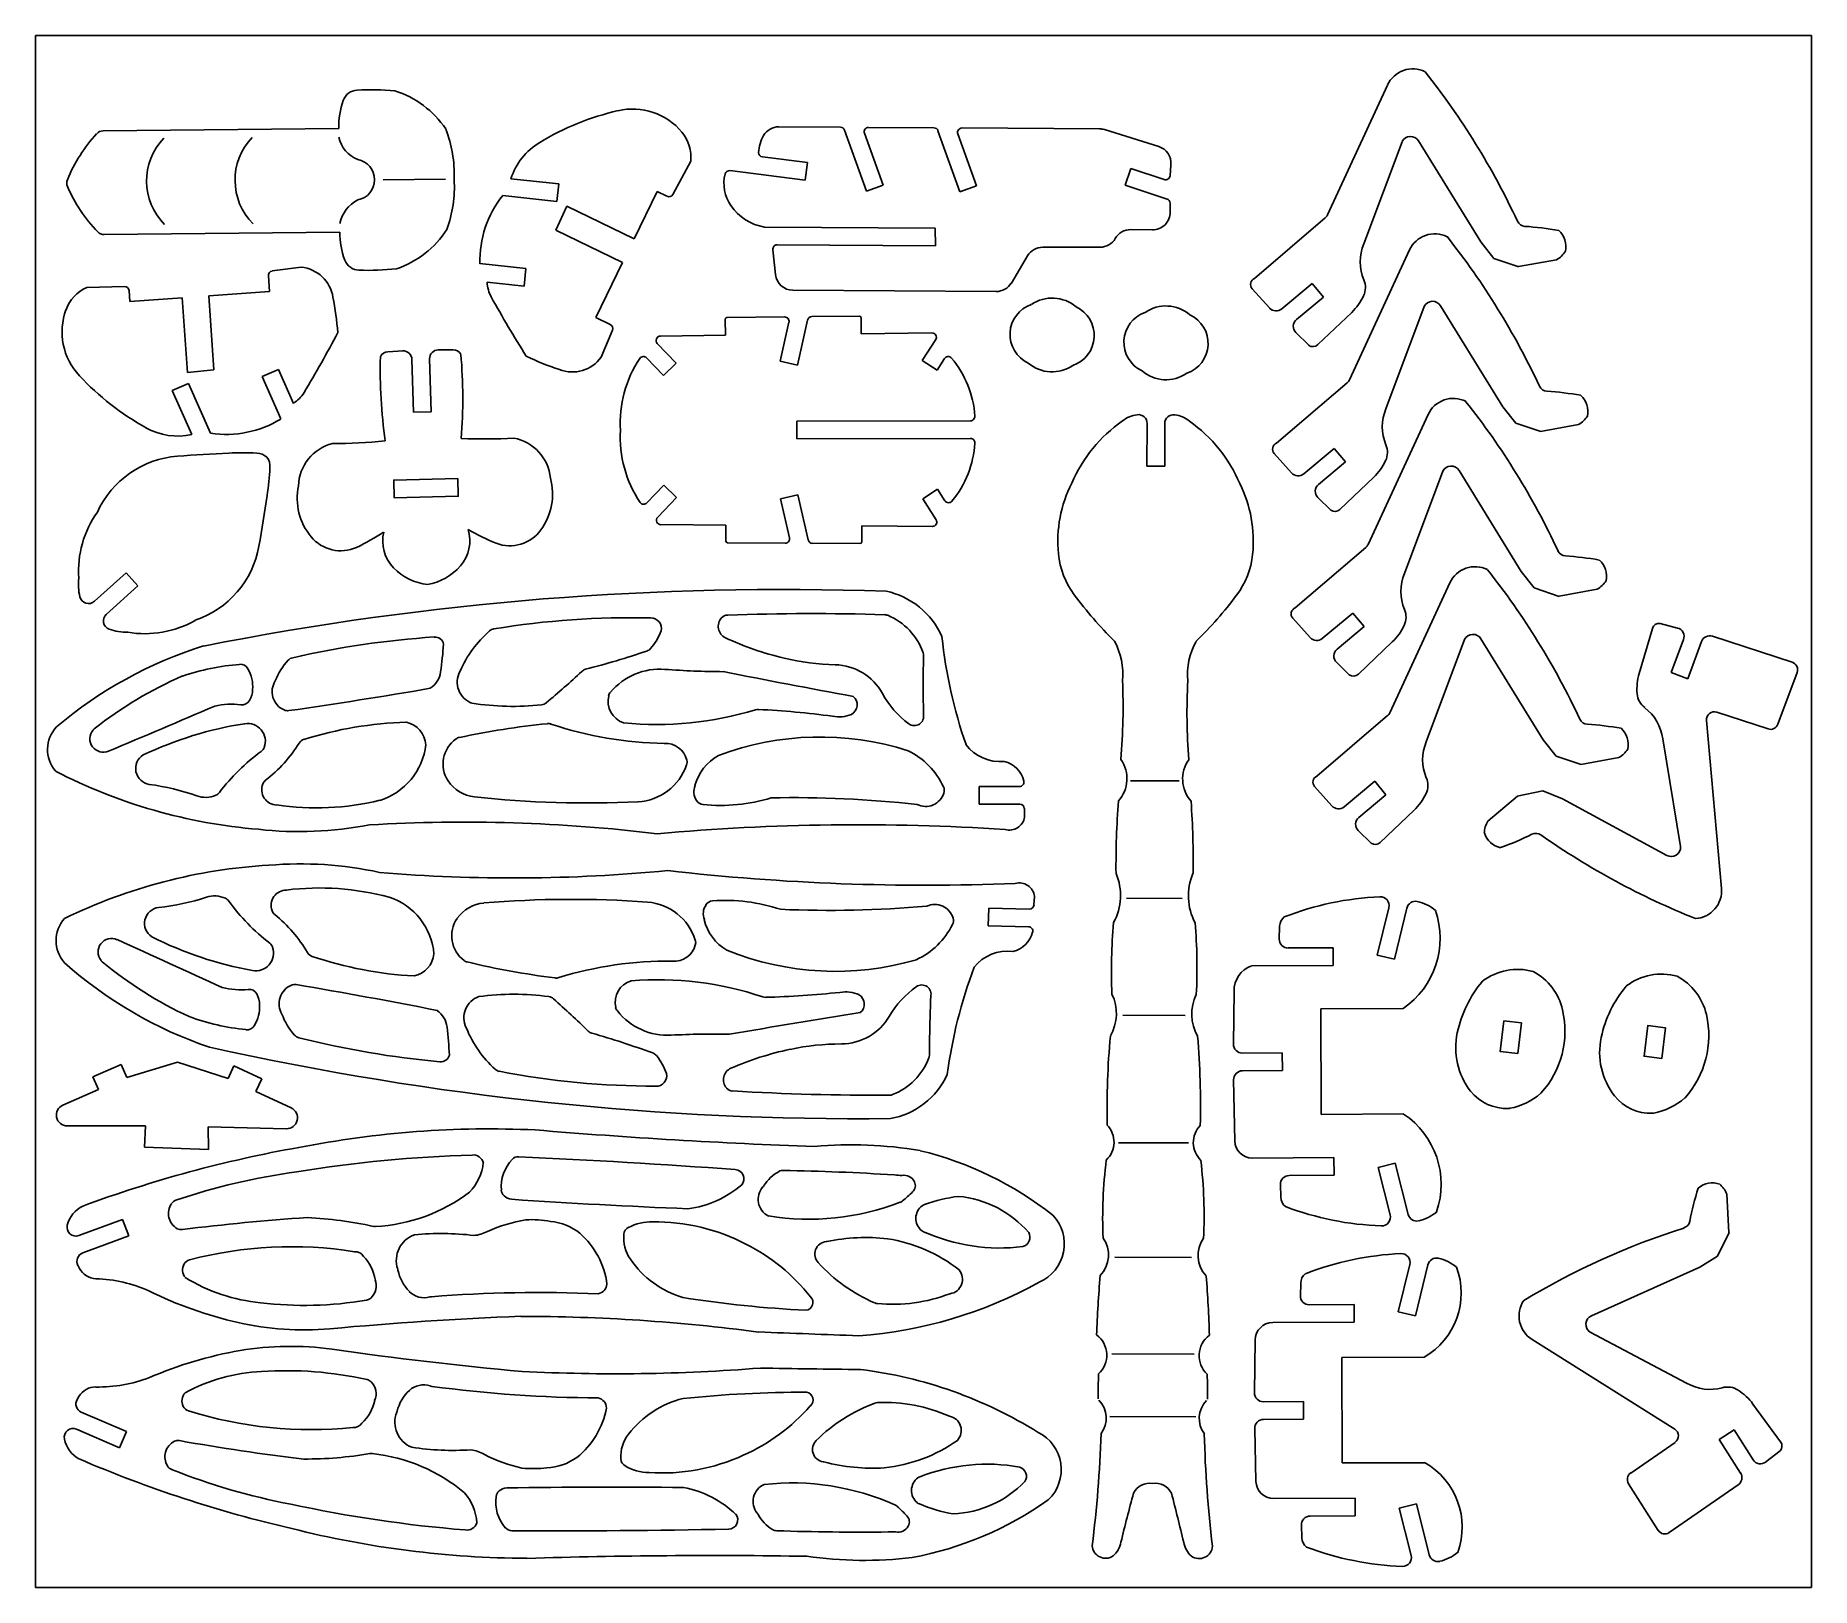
# Model space of a CAD drawing. Extents: x 6 to 231, y 6 to 203.
import ezdxf

# ---------------------------------------------------------------- set-up
doc = ezdxf.new("R2010")
doc.units = 0
doc.header["$MEASUREMENT"] = 0
doc.layers.get('0').update_dxf_attribs({"linetype": 'CONTINUOUS'})

msp = doc.modelspace()

# ---------------------------------------------------------------- linework, layer by layer
at = {"linetype": 'CONTINUOUS'}
for p, q in [((230.95, 202.64), (5.57, 202.64)), ((5.57, 202.64), (5.57, 5.69)), ((230.95, 5.69), (230.95, 202.64)), ((169.53, 179.88), (177.15, 196.36)), ((14.15, 190.54), (44.06, 190.85)), ((99.9, 191.05), (107.72, 191)), ((108.24, 190.63), (111.02, 182.87)), ((110.77, 190.24), (113.13, 183.63)), ((111.29, 190.98), (119.58, 190.93)), ((120.1, 190.56), (122.88, 182.8)), ((124.99, 183.56), (122.63, 190.16)), ((123.16, 190.91), (140.59, 190.8)), ((141.24, 190.7), (148.11, 188.55)), ((97.83, 187.23), (103.53, 186.51)), ((179.01, 189.17), (174.15, 176.2)), ((188.98, 176.44), (181.08, 189.26)), ((88.73, 186.7), (86.45, 182.48)), ((93.7, 185.49), (103.25, 184.29)), ((103.53, 186.51), (103.25, 184.29)), ((144.57, 185.77), (143.87, 183.64)), ((148.82, 184.37), (144.57, 185.77)), ((149.67, 186.23), (149.55, 184.85)), ((49.71, 184.32), (57.59, 184.4)), ((65.91, 184.47), (71.99, 183.82)), ((71.75, 181.59), (71.99, 183.82)), ((84.45, 182.85), (81.54, 176.85)), ((85.71, 182.24), (84.45, 182.85)), ((113.13, 183.63), (111.02, 182.87)), ((124.99, 183.56), (122.88, 182.8)), ((149.17, 181.89), (143.87, 183.64)), ((64.86, 182.33), (71.75, 181.59)), ((72.99, 180.99), (71.62, 177.93)), ((72.99, 180.99), (81.54, 176.85)), ((149.57, 180.23), (149.56, 181.37)), ((98.08, 178.33), (119.76, 178.2)), ((119.77, 175.96), (119.76, 178.2)), ((160.29, 171.82), (169.24, 179.5)), ((14.29, 177.37), (44.2, 177.68)), ((71.62, 177.93), (80.07, 173.83)), ((99.7, 176.08), (119.77, 175.96)), ((144.57, 178.01), (147.31, 177.98)), ((190.63, 174.35), (188.98, 176.44)), ((61.97, 173.69), (67.81, 173.06)), ((80.07, 173.83), (76.69, 166.86)), ((99.14, 175.46), (99.48, 172.3)), ((131.48, 174.69), (129.41, 171.23)), ((133.39, 175.77), (140.67, 175.77)), ((172.32, 158.96), (179.94, 175.43)), ((193.8, 173.29), (190.63, 174.35)), ((198.61, 174.19), (193.78, 173.32)), ((35.12, 172.16), (35.27, 170.14)), ((35.6, 172.76), (39.3, 173.24)), ((62.88, 171.33), (67.57, 170.83)), ((67.57, 170.83), (67.81, 173.06)), ((12.07, 170.66), (16.87, 170.79)), ((17.44, 170.27), (17.54, 168.87)), ((17.54, 168.87), (24.2, 169.35)), ((24.88, 159.88), (24.2, 169.35)), ((27.55, 169.59), (35.27, 170.14)), ((28.22, 160.22), (27.55, 169.59)), ((101.69, 170.31), (127.48, 170.15)), ((162.18, 168.07), (159.97, 170.51)), ((163.72, 167.95), (167.6, 171.17)), ((165.6, 166.59), (169.04, 169.45)), ((169.04, 169.45), (167.6, 171.17)), ((78.52, 165.98), (76.69, 166.86)), ((100.64, 166.93), (93.32, 166.84)), ((110.12, 167.04), (104.09, 166.97)), ((110.37, 164.8), (110.35, 166.82)), ((172.6, 167.51), (168.31, 163.42)), ((181.81, 168.25), (176.94, 155.28)), ((191.77, 155.51), (183.88, 168.34)), ((78.79, 165.27), (77.36, 161.82)), ((93.12, 164.6), (84.88, 164.5)), ((93.12, 164.6), (93.1, 166.62)), ((101.19, 166.25), (100.09, 161.3)), ((103.55, 166.53), (102.28, 160.81)), ((119.33, 164.91), (110.37, 164.8)), ((167.15, 163.33), (165.52, 164.94)), ((52.17, 162.61), (50.28, 162.51)), ((56.69, 162.75), (58.58, 162.76)), ((84.48, 163.56), (86.88, 161.06)), ((119.81, 164.05), (118.11, 161.39)), ((24.88, 159.88), (28.22, 160.22)), ((36.39, 160.26), (34.34, 159.36)), ((38.3, 155.95), (36.39, 160.26)), ((53.34, 161.53), (53.54, 154.83)), ((55.58, 161.6), (55.78, 154.9)), ((83.12, 161.74), (85.26, 159.5)), ((86.88, 161.06), (85.26, 159.5)), ((100.09, 161.3), (102.28, 160.81)), ((118.11, 161.39), (120, 160.18)), ((120.93, 161.64), (120, 160.18)), ((24.98, 158.5), (22.93, 157.59)), ((27.79, 152.17), (24.98, 158.5)), ((36.72, 153.98), (34.34, 159.36)), ((163.08, 150.9), (172.03, 158.58)), ((25.41, 152), (22.93, 157.59)), ((55.78, 154.9), (53.54, 154.83)), ((124.22, 153.76), (102.19, 153.7)), ((102.19, 153.7), (102.19, 151.46)), ((146.62, 147.98), (146.64, 153.41)), ((148.87, 147.98), (148.89, 153.4)), ((174.68, 138.06), (182.3, 154.54)), ((193.42, 153.43), (191.77, 155.51)), ((196.59, 152.37), (193.42, 153.43)), ((201.4, 153.26), (196.57, 152.39)), ((124.23, 151.51), (102.19, 151.46)), ((164.98, 147.14), (162.77, 149.59)), ((166.52, 147.03), (170.4, 150.25)), ((171.83, 148.52), (170.4, 150.25)), ((146.62, 147.98), (148.87, 147.98)), ((168.39, 145.67), (171.83, 148.52)), ((175.4, 146.58), (171.1, 142.49)), ((184.16, 147.35), (179.3, 134.38)), ((194.13, 134.62), (186.24, 147.44)), ((83.17, 143.32), (85.29, 145.57)), ((86.92, 144.02), (85.29, 145.57)), ((100.13, 143.85), (102.32, 144.35)), ((103.62, 138.63), (102.32, 144.35)), ((118.16, 143.85), (120.04, 145.07)), ((120.98, 143.61), (120.04, 145.07)), ((84.54, 141.51), (86.92, 144.02)), ((101.26, 138.9), (100.13, 143.85)), ((119.87, 141.2), (118.16, 143.85)), ((169.94, 142.4), (168.31, 144.02)), ((93.19, 140.51), (84.94, 140.57)), ((93.19, 140.51), (93.17, 138.49)), ((110.43, 140.4), (110.42, 138.38)), ((119.39, 140.34), (110.43, 140.4)), ((100.71, 138.22), (93.39, 138.27)), ((110.2, 138.16), (104.16, 138.2)), ((165.44, 130), (174.39, 137.68)), ((13.04, 130.84), (17.06, 134.47)), ((17.06, 134.47), (18.56, 132.81)), ((177.44, 116.7), (185.06, 133.18)), ((195.78, 132.53), (194.13, 134.62)), ((14.55, 129.18), (18.56, 132.81)), ((198.95, 131.47), (195.78, 132.53)), ((203.76, 132.37), (198.93, 131.5)), ((167.33, 126.25), (165.12, 128.69)), ((168.87, 126.13), (172.75, 129.35)), ((174.19, 127.63), (172.75, 129.35)), ((170.75, 124.77), (174.19, 127.63)), ((209.09, 121.69), (210.77, 127.38)), ((211.73, 128.03), (213.95, 127.44)), ((218.4, 126.4), (228.5, 123.11)), ((177.75, 125.69), (173.46, 121.6)), ((186.93, 125.99), (182.07, 113.02)), ((196.89, 113.26), (189, 126.08)), ((214.7, 125.98), (213.14, 121.79)), ((217.01, 125.73), (215.25, 121)), ((172.3, 121.51), (170.67, 123.12)), ((213.14, 121.79), (215.25, 121)), ((229.13, 121.81), (226.69, 115.25)), ((168.2, 108.64), (177.16, 116.33)), ((217.63, 115.72), (219.53, 94.41)), ((218.94, 116.76), (225.44, 114.64)), ((198.55, 111.17), (196.89, 113.26)), ((214.33, 99.71), (212.08, 113.38)), ((201.71, 110.11), (198.55, 111.17)), ((206.52, 111.01), (201.69, 110.14)), ((125.33, 107.34), (130.44, 107.34)), ((125.33, 107.34), (125.33, 105.1)), ((144.52, 108.07), (150.71, 108.05)), ((170.1, 104.89), (167.89, 107.33)), ((171.64, 104.77), (175.52, 108)), ((173.51, 103.41), (176.95, 106.27)), ((176.95, 106.27), (175.52, 108)), ((189.87, 102.93), (193.63, 106.1)), ((193.6, 106.11), (196.87, 106.77)), ((196.87, 106.77), (199.34, 105.79)), ((125.33, 105.1), (130.5, 105.09)), ((131.09, 103.46), (131.06, 104.55)), ((180.52, 104.33), (176.22, 100.24)), ((199.34, 105.79), (212.58, 98.6)), ((175.06, 100.15), (173.44, 101.76)), ((132.33, 93.4), (132.28, 92.32)), ((151.1, 93.14), (144.04, 93.16)), ((126.49, 89.67), (126.54, 91.91)), ((126.54, 91.91), (131.71, 91.79)), ((177.31, 91.96), (175.85, 85.94)), ((179.61, 91.92), (178.03, 85.42)), ((126.49, 89.67), (131.59, 89.55)), ((163.42, 87.99), (163.46, 89.59)), ((164.54, 86.85), (170.24, 86.88)), ((170.24, 86.88), (170.25, 84.63)), ((175.85, 85.94), (178.03, 85.42)), ((159.91, 84.58), (170.25, 84.63)), ((157.6, 74.63), (157.69, 81.35)), ((168.67, 79.13), (179.13, 79.17)), ((168.67, 79.13), (168.73, 65.73)), ((143.56, 78.31), (151.48, 78.28)), ((17.15, 70.43), (23.6, 72.37)), ((30.01, 70.27), (23.6, 72.37)), ((158.73, 73.5), (163.8, 73.53)), ((163.81, 71.28), (163.8, 73.53)), ((12.85, 70.51), (16.44, 72.07)), ((13.57, 68.88), (12.85, 70.51)), ((17.15, 70.43), (16.44, 72.07)), ((30.01, 70.27), (30.76, 71.89)), ((34.31, 70.24), (30.76, 71.89)), ((33.55, 68.63), (34.31, 70.24)), ((157.62, 70.12), (157.77, 62.38)), ((158.74, 71.26), (163.81, 71.28)), ((9.05, 66.91), (13.57, 68.88)), ((38.02, 66.55), (33.55, 68.63)), ((168.73, 65.73), (179.19, 65.78)), ((19.52, 64.26), (9.6, 64.26)), ((19.42, 61.56), (19.52, 64.26)), ((27.51, 61.29), (27.49, 64.16)), ((27.49, 64.16), (37.4, 63.91)), ((27.51, 61.29), (19.42, 61.56)), ((151.9, 62.1), (143.03, 62.13)), ((160.01, 60.19), (170.35, 60.24)), ((170.37, 58), (170.35, 60.24)), ((175.96, 58.98), (178.14, 59.52)), ((177.48, 52.97), (175.96, 58.98)), ((179.78, 53.04), (178.14, 59.52)), ((163.56, 56.82), (163.61, 55.22)), ((164.67, 57.97), (170.37, 58)), ((220.23, 55.62), (220.47, 50.72)), ((11.08, 50.36), (16.62, 52.41)), ((17.4, 50.31), (16.62, 52.41)), ((11.56, 48.14), (17.4, 50.31)), ((220.5, 50.73), (219.04, 47.73)), ((142.56, 47.59), (152.28, 47.56)), ((219.04, 47.73), (216.77, 46.35)), ((10.96, 46.58), (11.17, 46.18)), ((179.98, 46.69), (178.52, 40.67)), ((182.28, 46.64), (180.7, 40.15)), ((216.77, 46.35), (203.03, 40.17)), ((166.1, 42.72), (166.13, 44.32)), ((167.22, 41.58), (172.91, 41.6)), ((172.91, 41.6), (172.92, 39.36)), ((178.52, 40.67), (180.7, 40.15)), ((162.58, 39.31), (172.92, 39.36)), ((160.28, 30.39), (160.36, 37.11)), ((213.6, 25.78), (195.49, 37.17)), ((202.86, 38.1), (215.1, 31.62)), ((152.6, 35.29), (142.16, 35.33)), ((171.34, 34.88), (181.8, 34.93)), ((171.34, 34.88), (171.4, 21.49)), ((10.86, 29.55), (11.09, 29.93)), ((11.38, 27.96), (17.1, 25.49)), ((141.9, 27.38), (152.81, 27.34)), ((161.4, 29.26), (166.47, 29.28)), ((166.48, 27.04), (166.47, 29.28)), ((223.53, 28.97), (227.04, 24.19)), ((10.78, 25.77), (16.22, 23.43)), ((17.1, 25.49), (16.22, 23.43)), ((160.3, 25.88), (160.44, 19.16)), ((161.41, 27.02), (166.48, 27.04)), ((221.15, 25.68), (219.25, 24.48)), ((223.54, 21.91), (221.15, 25.68)), ((213.64, 24.11), (208.02, 20.22)), ((221.95, 20.22), (219.25, 24.48)), ((226.98, 23.03), (225.17, 21.62)), ((171.4, 21.49), (181.86, 21.53)), ((211.49, 12.94), (207.74, 18.86)), ((221.64, 18.71), (212.9, 12.66)), ((162.69, 16.98), (173.03, 17.03)), ((173.04, 14.78), (173.03, 17.03)), ((178.64, 15.77), (180.81, 16.3)), ((182.45, 9.83), (180.81, 16.3)), ((166.23, 13.6), (166.28, 12)), ((167.34, 14.76), (173.04, 14.78)), ((180.15, 9.76), (178.64, 15.77)), ((5.57, 5.69), (230.95, 5.69))]:
    msp.add_line(p, q, dxfattribs=at)
for points in [[(59.18, 146.41), (51.03, 146.23), (51.08, 143.98), (59.23, 144.17)], [(193.69, 73.44), (194.15, 77.33), (191.92, 77.59), (191.46, 73.7)], [(211.95, 72.84), (212.41, 76.73), (210.18, 76.99), (209.72, 73.1)]]:
    msp.add_lwpolyline(points, close=True, dxfattribs=at)
for centre, radius, start, end in [((180.35, 194.88), 3.53, 63.5702, 155.1861), ((107.54, 138.98), 94.97, 24.9664, 38.45), ((53.88, 191.14), 9.82, 160.6271, 181.7184), ((46.49, 193.74), 1.98, 93.0167, 160.6271), ((48.15, 162.2), 33.56, 84.8651, 93.0167), ((47.47, 183.97), 12.23, 33.8338, 72.4688), ((87.3, 159.57), 34.43, 103.0826, 121.0223), ((81.35, 185.16), 8.15, 39.8513, 103.0826), ((27.93, 176.79), 19.81, 137.4662, 157.575), ((14.16, 189.42), 1.12, 90.5895, 137.4662), ((27.49, 184.19), 7.82, 136.1826, 224.9965), ((38.71, 184.28), 7.82, 136.1826, 224.9965), ((47.87, 190.52), 3.88, 191.7076, 248.8016), ((43.04, 185.05), 15.67, 357.8548, 21.4375), ((83.82, 187.22), 4.93, 353.9073, 39.8513), ((101.93, 187.63), 4.59, 149.7695, 177.8342), ((99.89, 188.82), 2.23, 89.6448, 149.7695), ((107.71, 190.45), 0.558, 19.6895, 89.6448), ((111.29, 190.42), 0.558, 89.6448, 199.6895), ((119.58, 190.37), 0.558, 19.6895, 89.6448), ((123.15, 190.35), 0.558, 89.6448, 199.6895), ((140.57, 188.57), 2.23, 72.6332, 89.6448), ((180.07, 188.64), 1.19, 31.5971, 153.4769), ((73.87, 181.9), 8.37, 121.0223, 162.1037), ((97.9, 187.79), 0.558, 177.8342, 262.7882), ((147.45, 186.42), 2.23, 355.1974, 72.6332), ((46, 184.34), 2.6, 280.3367, 79.6633), ((97.94, 183.89), 5, 166.2558, 214.6049), ((93.63, 184.94), 0.558, 82.7882, 166.2558), ((149, 184.9), 0.558, 251.7669, 355.1974), ((10.66, 183.92), 1.12, 157.575, 203.6041), ((27.78, 191.4), 19.81, 203.6041, 223.7129), ((43.06, 183.45), 15.67, 339.7416, 3.3243), ((59.82, 184.42), 1.12, 177.8548, 183.3243), ((48.58, 177.81), 4.51, 117.9809, 167.365), ((75.3, 174.02), 13.34, 141.4788, 181.43), ((85.96, 182.74), 0.558, 244.1313, 331.6255), ((99.17, 184.74), 6.5, 214.6049, 260.3449), ((149, 181.36), 0.558, 0.6171, 71.7669), ((147.34, 180.21), 2.23, 269.2219, 0.6171), ((168.52, 180.35), 1.12, 310.6285, 335.1861), ((194.65, 179.54), 1.12, 204.9664, 266.2204), ((191.95, 138.73), 39.78, 79.9671, 86.2204), ((14.27, 178.49), 1.12, 223.7129, 270.5895), ((54.02, 177.59), 9.82, 179.4607, 200.552), ((47.46, 184.62), 12.23, 288.7103, 327.3452), ((99.7, 175.52), 0.558, 89.6448, 186.1064), ((140.67, 178), 2.23, 270, 330.1544), ((144.54, 175.78), 2.23, 89.2219, 150.1544), ((179.58, 173.92), 5.89, 157.2314, 202.8985), ((183.14, 173.95), 3.53, 63.5702, 155.1861), ((110.33, 118.06), 94.97, 24.9664, 38.45), ((197.09, 175.87), 2.71, 347.0478, 48.5771), ((46.68, 174.84), 1.98, 200.552, 268.1623), ((133.39, 173.54), 2.23, 90, 149.0537), ((197, 177), 3.24, 299.7711, 327.5003), ((35.68, 172.2), 0.558, 97.4837, 184.1175), ((38.85, 168.74), 4.52, 8.7395, 84.2378), ((47.69, 206.4), 33.56, 268.1623, 276.3139), ((67.17, 171.52), 4.29, 182.5746, 208.6617), ((101.7, 172.54), 2.23, 186.1064, 269.6448), ((160.58, 171.06), 0.817, 110.958, 222.0626), ((171.87, 170.66), 2.48, 334.8974, 22.8985), ((14.07, 166.15), 4.93, 113.8935, 159.8375), ((16.88, 170.23), 0.558, 4.1175, 91.6116), ((13.59, 163.07), 30.39, 3.5268, 12.0813), ((196.26, 243.19), 151.94, 209.0261, 212.3167), ((127.49, 172.38), 2.23, 269.6448, 329.0537), ((134.59, 164.64), 4.68, 49.5372, 124.3405), ((167.76, 172.59), 7.02, 313.6268, 334.8974), ((17.09, 165.04), 8.15, 159.8375, 223.0688), ((93.32, 166.62), 0.223, 90.6715, 180.6715), ((100.65, 166.37), 0.558, 347.45, 90.6715), ((104.1, 166.41), 0.558, 90.6715, 167.45), ((110.12, 166.82), 0.223, 0.6715, 90.6715), ((133.25, 164.71), 4.01, 108.9822, 244.8955), ((135.92, 164.57), 4.01, 288.9822, 64.8955), ((147.7, 163.71), 4.01, 108.9822, 244.8955), ((149.03, 163.64), 4.68, 49.5372, 124.3405), ((150.37, 163.57), 4.01, 288.9822, 64.8955), ((163.01, 168.81), 1.12, 222.0626, 309.6947), ((182.87, 167.72), 1.19, 31.5971, 153.4769), ((-90.6, 235.56), 151.94, 329.0123, 332.3029), ((78.27, 165.48), 0.558, 337.4976, 64.1313), ((119.34, 164.35), 0.558, 327.4196, 90.6715), ((166.31, 165.73), 1.12, 129.6947, 225.157), ((50.34, 161.42), 1.1, 93.0413, 155.6574), ((52.22, 161.5), 1.12, 1.7244, 93.0413), ((56.7, 161.63), 1.12, 90.4075, 181.7244), ((58.58, 161.67), 1.1, 27.7913, 90.4075), ((84.88, 163.94), 0.558, 90.6715, 223.8046), ((167.67, 164.08), 0.921, 235.0739, 313.6268), ((118.15, 160.38), 68.83, 178.7577, 187.6559), ((-9.04, 156.55), 68.83, 355.7929, 4.691), ((81.4, 189.17), 30.39, 243.5407, 252.0952), ((73.69, 164.46), 4.52, 248.7533, 324.2516), ((94.72, 153.43), 14.95, 146.5366, 183.3679), ((82.72, 161.35), 0.558, 43.8046, 145.2685), ((121.4, 161.34), 0.558, 39.8253, 147.4196), ((111.99, 153.49), 12.82, 3.8593, 39.8253), ((134.59, 164.64), 4.68, 229.5372, 304.3405), ((149.03, 163.64), 4.68, 229.5372, 304.3405), ((36.29, 182.98), 34.43, 223.0688, 241.0085), ((171.31, 159.43), 1.12, 310.6285, 335.1861), ((197.44, 158.61), 1.12, 204.9664, 266.2204), ((35.99, 159.57), 4.29, 302.5607, 328.6478), ((185.5, 153.06), 3.53, 63.5702, 155.1861), ((112.69, 97.16), 94.97, 24.9664, 38.45), ((194.75, 117.81), 39.78, 79.9671, 86.2204), ((199.88, 154.94), 2.71, 347.0478, 48.5771), ((29.77, 165.36), 13.34, 261.4649, 301.4162), ((124.22, 154.31), 0.558, 270.1463, 3.8593), ((154.06, 138.56), 18.47, 124.8143, 156.7865), ((145.86, 150.79), 3.76, 97.1749, 128.5873), ((145.53, 153.41), 1.12, 359.814, 97.1749), ((150, 153.4), 1.12, 82.4531, 179.814), ((149.65, 150.78), 3.76, 51.0407, 82.4531), ((141.37, 138.6), 18.47, 22.8415, 54.8137), ((182.38, 153), 5.89, 157.2314, 202.8985), ((199.79, 156.08), 3.24, 299.7711, 327.5003), ((23.65, 160.18), 8.37, 241.0085, 282.0899), ((43.26, 215.06), 64.2, 269.9983, 275.9725), ((62.43, 215.64), 64.2, 267.4763, 273.4504), ((65.23, 145.94), 5.71, 5.2788, 79.3583), ((94.76, 151.7), 14.98, 176.7667, 213.7365), ((124.23, 150.96), 0.558, 356.4332, 90.1463), ((24.49, 137.13), 12.15, 94.2576, 155.5578), ((41.04, -85.07), 234.97, 92.6668, 94.2576), ((31.88, 111.52), 38.17, 87.3332, 92.6668), ((33.56, 147.58), 2.07, 48.3858, 87.3332), ((33.26, 147.91), 2.07, 356.913, 35.8604), ((44.65, 145.32), 5.71, 104.0904, 178.1699), ((111.99, 151.72), 12.82, 320.4673, 356.4332), ((163.37, 150.14), 0.817, 110.958, 222.0626), ((174.66, 149.74), 2.48, 334.8974, 22.8985), ((-2.79, 149.85), 38.17, 351.5795, 356.913), ((165.8, 147.89), 1.12, 222.0626, 309.6947), ((170.55, 151.67), 7.02, 313.6268, 334.8974), ((185.22, 146.82), 1.19, 31.5971, 153.4769), ((-197.46, 178.67), 234.97, 349.9886, 351.5795), ((46.42, 143.92), 7.64, 168.1007, 219.8201), ((63.55, 144.44), 7.64, 323.6286, 15.3481), ((151.6, 138.45), 16.29, 153.0135, 185.5453), ((143.83, 138.48), 16.29, 354.0827, 26.6145), ((169.1, 144.81), 1.12, 129.6947, 225.157), ((24.04, 134.64), 13.01, 144.6742, 183.739), ((82.76, 143.71), 0.558, 215.024, 316.4879), ((121.45, 143.91), 0.558, 212.873, 320.4673), ((170.47, 143.16), 0.921, 235.0739, 313.6268), ((55.82, 138.53), 4.87, 319.0469, 16.9193), ((79.37, 173.9), 38.86, 240.9101, 246.7261), ((65.74, 142.82), 4.93, 249.5741, 323.7165), ((84.94, 141.12), 0.558, 136.4879, 269.621), ((119.4, 140.9), 0.558, 269.621, 32.873), ((21.95, 139.94), 12.15, 288.6884, 349.9886), ((44.33, 142.18), 4.93, 219.7323, 293.8746), ((28.85, 172.38), 38.86, 296.7226, 302.5386), ((54.5, 138.49), 4.87, 166.5294, 224.4018), ((93.4, 138.49), 0.223, 179.621, 269.621), ((100.72, 138.78), 0.558, 269.621, 12.8426), ((104.17, 138.75), 0.558, 192.8426, 269.621), ((110.2, 138.38), 0.223, 269.621, 359.621), ((173.67, 138.53), 1.12, 310.6285, 335.1861), ((54.03, 140.07), 7.23, 280.2648, 319.0469), ((145.75, 137.88), 10.41, 185.5453, 216.6145), ((149.68, 137.87), 10.41, 323.0135, 354.0827), ((199.8, 137.72), 1.12, 204.9664, 266.2204), ((197.1, 96.91), 39.78, 79.9671, 86.2204), ((202.24, 134.05), 2.71, 347.0478, 48.5771), ((17.42, 132.99), 6.41, 172.8555, 194.4537), ((56.18, 140.14), 7.23, 224.4018, 263.1839), ((184.73, 132.1), 5.89, 157.2314, 202.8985), ((188.26, 131.7), 3.53, 63.5702, 155.1861), ((115.45, 75.8), 94.97, 24.9664, 38.45), ((202.15, 135.18), 3.24, 299.7711, 327.5003), ((12.29, 131.67), 1.12, 194.4537, 312.1231), ((100.35, -246.6), 378.95, 88.0093, 101.1751), ((111.46, 122.37), 9.97, 23.6324, 78.0928), ((178.93, 162.54), 51.75, 216.6145, 225.2299), ((116.66, 162.74), 51.75, 314.3981, 323.0135), ((15.3, 128.35), 1.12, 132.1231, 249.7925), ((80.99, 24.12), 104.64, 88.5542, 99.486), ((83.68, 127.41), 1.32, 346.3349, 92.1595), ((93.8, 127.66), 1.59, 137.1772, 245.1138), ((93.45, 127.98), 1.12, 91.9739, 137.1772), ((104.15, -182.47), 311.75, 88.3126, 91.9739), ((113.29, 128.03), 1.12, 67.4829, 88.3126), ((110.67, 121.7), 7.97, 19.0895, 67.4829), ((165.73, 129.24), 0.817, 110.958, 222.0626), ((177.02, 128.84), 2.48, 334.8974, 22.8985), ((17.13, 133.32), 6.41, 249.7925, 271.3907), ((19.43, 139.74), 13.01, 260.5072, 299.572), ((63.9, 10.64), 115.93, 93.823, 102.8021), ((56.26, 125.19), 1.12, 11.8896, 94.3226), ((72.55, 116.25), 14.3, 130.7964, 156.4021), ((63.93, 126.23), 1.12, 99.486, 130.7964), ((78.49, 129.42), 6.88, 318.2709, 340.2299), ((109.7, 161.94), 39.39, 245.1138, 256.5845), ((181.68, 132.81), 61.42, 186.0263, 199.1533), ((168.16, 126.99), 1.12, 222.0626, 309.6947), ((172.91, 130.77), 7.02, 313.6268, 334.8974), ((187.99, 125.46), 1.19, 31.5971, 153.4769), ((211.65, 127.12), 0.921, 84.9763, 163.5293), ((213.66, 126.37), 1.12, 339.5972, 75.0595), ((218.05, 125.34), 1.12, 71.9651, 159.5972), ((42.72, 74.31), 53.26, 107.2674, 130.3434), ((4.65, 129.19), 52.84, 352.0505, 355.9052), ((45.84, 235.19), 116.78, 284.654, 288.6317), ((82.79, 125.59), 1.12, 288.6317, 318.2709), ((117.15, 123.94), 1.12, 358.9777, 19.0895), ((134.85, 121.61), 8.71, 354.4351, 28.7616), ((160.47, 121.52), 8.71, 150.8664, 185.1929), ((171.46, 123.91), 1.12, 129.6947, 225.157), ((33.86, 92.71), 30.22, 94.5205, 108.558), ((31.56, 121.73), 1.12, 29.8601, 94.5205), ((28.55, 120), 4.59, 355.7789, 29.8601), ((43.33, 117.94), 7.85, 136.3105, 159.1123), ((38.46, 122.59), 1.12, 102.8021, 136.3105), ((54.01, 122.3), 3, 303.5836, 352.0505), ((61.98, 120.6), 2.89, 152.9163, 248.5325), ((58.42, 122.42), 1.12, 332.9163, 336.4021), ((-5.86, 208.8), 118.6, 310.011, 312.9188), ((75.67, 121.13), 1.12, 104.654, 132.9188), ((84.79, 114.1), 8.13, 85.3271, 140.2267), ((93.2, 223.69), 101.78, 265.6309, 269.7887), ((340.04, 1374.64), 1276.88, 258.83691, 259.59182), ((107.83, 154.09), 31.31, 256.5845, 268.6113), ((106.9, 115.77), 7.02, 28.8298, 88.6113), ((344.77, 119.88), 226.54, 178.9777, 180.8522), ((228.19, 122.16), 1, 339.5972, 71.9651), ((44.7, 74.43), 51.2, 113.5534, 128.2051), ((30.25, 119.72), 2.88, 329.2841, 358.7002), ((38.14, 119.38), 2.54, 147.4503, 246.1151), ((-53.34, 752.91), 642.43, 278.14897, 279.76976), ((66.01, 117.36), 77.58, 355.1261, 2.5156), ((229.28, 116.83), 77.58, 177.1124, 184.5019), ((172.82, 122.26), 0.921, 235.0739, 313.6268), ((215.82, 119.7), 7.02, 163.5293, 184.7999), ((-752.21, 1935.75), 1978.66, 292.80922, 293.23335), ((30.46, 108.19), 9.6, 82.9758, 102.8303), ((31.77, 118.82), 1.12, 262.9758, 329.2841), ((66.15, 151.51), 34, 261.1628, 276.1655), ((69.68, 118.82), 1.12, 276.1655, 310.011), ((81.13, 118.16), 2.9, 166.1795, 251.1239), ((79.39, 118.59), 1.12, 140.2267, 166.1795), ((108.45, 117.7), 1.39, 299.0268, 49.5729), ((123.72, 125.02), 12.18, 208.8298, 233.0102), ((211.29, 119.32), 2.48, 184.7999, 232.801), ((206.23, 112.65), 5.89, 7.1339, 52.801), ((39.4, 68.82), 47.06, 98.9066, 115.3638), ((32.47, 113.07), 2.27, 340.26, 98.9066), ((37.56, 118.08), 1.12, 246.1151, 278.149), ((54.11, 66.78), 48.74, 91.7301, 107.2656), ((51.93, 112.41), 3.17, 4.105, 77.0326), ((80.86, 12.84), 102.99, 95.7584, 102.0565), ((70.64, 114.21), 1.12, 71.4803, 95.7584), ((86.07, 160.28), 47.48, 251.4803, 269.1427), ((84.5, 157.64), 42.43, 264.1666, 287.0389), ((97.26, 116), 1.12, 87.2414, 107.0389), ((91.97, 6.16), 111.08, 82.3709, 87.2414), ((107.54, 120.48), 4.3, 259.0113, 291.7362), ((117.1, 116.24), 1.18, 233.0102, 13.1065), ((176.43, 117.17), 1.12, 310.6285, 335.1861), ((202.56, 116.36), 1.12, 204.9664, 266.2204), ((199.87, 75.55), 39.78, 79.9671, 86.2204), ((218.63, 115.81), 1, 71.9651, 185.0885), ((225.75, 115.59), 1, 251.9651, 339.5972), ((11.31, 112.03), 4.21, 136.8967, 220.2963), ((14.18, 113.4), 1.71, 139.8613, 292.8092), ((13.72, 113.78), 1.12, 128.2051, 139.8613), ((23.36, 122.72), 18.52, 308.0291, 327.8242), ((39.98, 112.26), 1.12, 107.2656, 147.8242), ((61.18, 110.2), 3.89, 125.1684, 213.5471), ((59.58, 112.47), 1.12, 102.0565, 125.1684), ((85.53, 110.05), 2.76, 12.9134, 93.5173), ((105.15, 77.01), 36.61, 72.2636, 110.6442), ((187.5, 110.74), 5.89, 157.2314, 202.8985), ((205, 112.69), 2.71, 347.0478, 48.5771), ((20.32, 109.63), 2.04, 122.4726, 261.3879), ((19.29, 111.25), 0.112, 115.3638, 122.4726), ((49.42, 90.97), 25.78, 126.1481, 142.7265), ((33.55, 112.69), 1.12, 306.1481, 340.26), ((46.86, 113.51), 8.28, 286.8002, 353.9811), ((87.14, 110.42), 1.12, 341.482, 12.9134), ((95.27, 105.83), 6.23, 119.0846, 164.9201), ((112.06, 103.24), 9.63, 24.9658, 63.8232), ((127.99, 115.93), 5.43, 216.9768, 275.5903), ((127.8, 107.35), 3.25, 11.6856, 77.1777), ((139.86, 108.33), 4.22, 318.0663, 35.2125), ((155.37, 108.28), 4.22, 144.4155, 221.5617), ((204.91, 113.82), 3.24, 299.7711, 327.5003), ((39.28, 169.34), 67.65, 242.5538, 265.4043), ((81.7, 112.24), 6.84, 272.7375, 341.482), ((168.5, 107.88), 0.817, 110.958, 222.0626), ((179.79, 107.49), 2.48, 334.8974, 22.8985), ((15.7, 76.63), 31.28, 70.6799, 82.0699), ((27.15, 109.29), 3.33, 250.6799, 292.9966), ((28.02, 107.26), 1.12, 292.9966, 322.7265), ((36.23, 106.94), 1.95, 158.1719, 268.531), ((35.46, 107.25), 1.12, 128.0291, 158.1719), ((61.76, 110.59), 4.59, 213.5471, 263.8252), ((75.65, 238.96), 133.71, 263.8252, 272.7375), ((91.16, 106.66), 2.03, 156.9974, 212.9726), ((101.62, -37.08), 143.01, 83.6426, 91.0793), ((118.53, 107.21), 2.41, 243.3953, 343.0373), ((119.78, 106.83), 1.12, 343.0373, 24.9658), ((130.44, 107.89), 0.558, 269.95, 11.6856), ((175.68, 109.41), 7.02, 313.6268, 334.8974), ((41.2, 138.62), 34, 261.5131, 283.6942), ((90.39, 106.16), 1.12, 212.9726, 264.288), ((92.48, 127.03), 22.09, 264.288, 286.9744), ((130.5, 104.54), 0.558, 1.285, 89.95), ((250.14, 97.32), 107.45, 175.6311, 180.538), ((45.03, 97.99), 107.45, 359.09, 3.9969), ((170.93, 105.63), 1.12, 222.0626, 309.6947), ((39.04, 148.73), 47.11, 263.6915, 280.8899), ((59.87, -103.34), 206.16, 83.1435, 93.3186), ((110.13, -185.27), 287.76, 86.3165, 95.1138), ((129.18, 103.73), 1.92, 252.9818, 351.9643), ((174.22, 102.55), 1.12, 129.6947, 225.157), ((192.67, 101.3), 3.24, 149.6735, 177.4028), ((192.03, 102.23), 2.71, 196.9503, 258.4795), ((175.59, 100.9), 0.921, 235.0739, 313.6268), ((177.96, 136.99), 39.78, 289.8695, 296.1229), ((195.97, 100.27), 1.12, 54.8688, 116.1229), ((251.27, 178.86), 94.97, 234.8688, 248.3524), ((213.15, 99.64), 1.19, 241.4995, 3.3793), ((38.95, 29.8), 67.65, 93.1922, 116.0427), ((39.21, 50.41), 47.11, 77.7066, 94.905), ((66.21, 301.89), 206.16, 265.2779, 275.453), ((118.46, 382.57), 287.76, 263.4827, 272.28), ((130.43, 93.18), 1.92, 6.6322, 105.6147), ((135.98, 93.52), 7.28, 331.767, 22.5653), ((159.16, 93.45), 7.28, 157.0627, 207.861), ((17.64, 123.05), 31.28, 276.5266, 287.9166), ((28.29, 90.12), 3.33, 65.5999, 107.9166), ((29.2, 92.14), 1.12, 35.87, 65.5999), ((51, 107.9), 25.78, 215.87, 232.4484), ((37.42, 92.25), 1.95, 90.0655, 200.4246), ((41.61, 60.46), 34, 74.9023, 97.0833), ((47.88, 85.42), 8.28, 4.6154, 71.7963), ((62.85, 87.98), 4.59, 94.7713, 145.0494), ((73.59, -40.69), 133.71, 85.859, 94.7713), ((82.75, 85.84), 6.84, 17.1145, 85.859), ((91.58, 91.7), 1.12, 94.3085, 145.6239), ((93.16, 70.79), 22.09, 71.6221, 94.3085), ((177.84, 55.41), 37.97, 92.5073, 111.2949), ((176.23, 92.23), 1.12, 346.3516, 92.5073), ((180.69, 91.65), 1.12, 78.0333, 166.3516), ((179.84, 87.62), 5.24, 49.8242, 78.0333), ((216.02, 94.1), 3.53, 273.4726, 5.0885), ((12.39, 87.78), 4.21, 138.3002, 221.6998), ((21.45, 89.96), 2.04, 97.2086, 236.1239), ((36.64, 91.96), 1.12, 200.4246, 230.5674), ((24.17, 76.79), 18.52, 30.7723, 50.5674), ((62.28, 88.38), 3.89, 145.0494, 233.4281), ((92.34, 91.19), 2.03, 145.6239, 201.5991), ((96.47, 91.92), 6.23, 193.6764, 239.5119), ((106.32, 234.63), 143.01, 267.5172, 274.9539), ((119.7, 89.97), 2.41, 15.5592, 115.2012), ((120.95, 90.32), 1.12, 333.6307, 15.5592), ((131.73, 92.35), 0.558, 268.6465, 357.3115), ((165.04, 89.56), 1.58, 128.8462, 178.6545), ((173.07, 88.06), 10.76, 304.2848, 19.3362), ((15.22, 86.34), 1.71, 65.7873, 218.7352), ((-795.58, -1716.69), 1978.66, 65.36314, 65.78727), ((20.38, 88.36), 0.112, 236.1239, 243.2327), ((41.53, 130.28), 47.06, 243.2327, 259.6899), ((113.31, 94.1), 9.63, 294.7733, 333.6307), ((128.95, 89.6), 3.25, 281.4188, 346.9109), ((131.58, 88.99), 0.558, 346.9109, 88.6465), ((210.31, 83.98), 68.2, 174.8655, 182.5132), ((84.77, 84.39), 68.2, 357.1148, 4.7625), ((164.54, 87.96), 1.12, 178.6545, 270.2633), ((33.51, 86.21), 2.27, 259.6899, 18.3365), ((34.61, 86.57), 1.12, 18.3365, 52.4484), ((41.04, 86.84), 1.12, 210.7723, 251.3309), ((56.28, 131.96), 48.74, 251.3309, 266.8664), ((52.98, 86.4), 3.17, 281.5639, 354.4915), ((86.63, 87.93), 2.76, 265.0792, 345.6831), ((88.23, 87.52), 1.12, 345.6831, 17.1145), ((107.06, 120.49), 36.61, 247.9523, 286.3329), ((128.94, 81.02), 5.43, 83.0062, 141.6197), ((44.71, 124.71), 53.26, 228.2531, 251.329), ((14.75, 85.96), 1.12, 218.7352, 230.3914), ((46.68, 124.55), 51.2, 230.3914, 245.0431), ((60.63, 86.15), 1.12, 233.4281, 256.54), ((84.34, 185.23), 102.99, 256.54, 262.8381), ((85.94, 37.71), 47.48, 89.4538, 107.1162), ((182.19, 62.83), 61.42, 159.4432, 172.5702), ((161.01, 81.45), 3.33, 109.3618, 181.6599), ((193.66, 76.76), 7.37, 74.3668, 127.3091), ((192.11, 77.3), 7.45, 13.1939, 61.636), ((211.92, 76.16), 7.37, 74.3668, 127.3091), ((31.62, 91.14), 9.6, 255.7662, 275.6207), ((32.67, 80.48), 1.12, 29.3124, 95.6207), ((39.02, 79.77), 2.54, 112.4814, 211.1462), ((38.48, 81.09), 1.12, 80.4475, 112.4814), ((-67.95, -551.33), 642.43, 78.82673, 80.44752), ((71.64, 84.15), 1.12, 262.8381, 287.1162), ((82.03, 79.93), 2.9, 107.4726, 192.417), ((84.44, 40.39), 42.43, 71.5576, 94.4299), ((95.61, 191.64), 111.08, 271.3551, 276.2256), ((108.38, 76.97), 4.3, 66.8603, 99.5852), ((124.44, 72.03), 12.18, 125.5863, 149.7667), ((118.04, 80.97), 1.18, 345.49, 125.5863), ((200.72, 72.96), 15.04, 140.0398, 167.9968), ((218.98, 72.36), 15.04, 140.0398, 167.9968), ((210.37, 76.7), 7.45, 13.1939, 61.636), ((29.42, 79.39), 4.59, 328.7364, 2.8176), ((31.13, 79.62), 2.88, 359.8963, 29.3124), ((54.82, 76.46), 3, 6.546, 55.0129), ((62.83, 77.97), 2.89, 110.064, 205.6802), ((66.24, 46.97), 34, 82.431, 97.4336), ((70.57, 79.56), 1.12, 48.5855, 82.431), ((-7.15, -8.55), 118.6, 45.6777, 48.5855), ((80.29, 79.55), 1.12, 192.417, 218.3698), ((98.21, 81.7), 1.12, 251.5576, 271.3551), ((109.36, 79.72), 1.39, 309.0235, 59.5697), ((345.55, 71.76), 226.54, 177.7443, 179.6188), ((137.05, 78.53), 5.69, 329.9481, 25.6117), ((157.99, 78.46), 5.69, 154.0163, 209.6799), ((187.91, 76.31), 11.76, 317.7882, 13.1939), ((35.4, 106.54), 30.22, 250.0384, 264.076), ((32.39, 77.58), 1.12, 264.076, 328.7364), ((44.25, 81.08), 7.85, 199.4842, 222.286), ((5.31, 70.78), 52.84, 2.6913, 6.546), ((59.22, 76.23), 1.12, 22.1944, 25.6802), ((73.5, 82.06), 14.3, 202.1944, 227.8001), ((85.79, 83.9), 8.13, 218.3698, 273.2694), ((310.09, -1182.5), 1276.88, 99.00468, 99.75958), ((107.85, 81.7), 7.02, 269.9852, 329.7667), ((206.16, 75.71), 11.76, 317.7882, 13.1939), ((39.27, 76.55), 1.12, 222.286, 255.7944), ((67.44, 187.85), 115.93, 255.7944, 264.7735), ((76.5, 77.1), 1.12, 225.6777, 253.9424), ((43.89, -36.19), 116.78, 69.9648, 73.9424), ((91.52, -25.86), 101.78, 88.8077, 92.9656), ((107.84, 43.36), 31.31, 89.9852, 102.012), ((248.81, 66.12), 107.26, 174.8885, 180.9383), ((46.16, 66.78), 107.26, 358.6897, 4.7394), ((158.72, 74.62), 1.12, 179.276, 270.2633), ((194.88, 74.2), 9.07, 167.9968, 217.5368), ((213.14, 73.6), 9.07, 167.9968, 217.5368), ((110.19, 444.12), 378.95, 257.4214, 270.5872), ((57, 73.52), 1.12, 264.2739, 346.7069), ((83.51, 72.47), 1.12, 40.3256, 69.9648), ((79.12, 68.74), 6.88, 18.3666, 40.3256), ((109.52, 35.46), 39.39, 102.012, 113.4827), ((111.47, 75.68), 7.97, 291.1136, 339.507), ((117.9, 73.27), 1.12, 339.507, 359.6188), ((64.64, 72.29), 1.12, 227.8001, 259.1105), ((84.2, 173.95), 104.64, 259.1105, 270.0423), ((84.36, 70.63), 1.32, 266.437, 12.2616), ((94.46, 70.13), 1.59, 113.4827, 221.4193), ((112.25, 74.99), 9.97, 280.5037, 334.9641), ((158.74, 70.14), 1.12, 90.2633, 181.2505), ((94.11, 69.81), 1.12, 221.4193, 266.6226), ((112.41, 379.91), 311.75, 266.6226, 270.2839), ((113.94, 69.28), 1.12, 270.2839, 291.1136), ((192.3, 72.4), 5.93, 219.0034, 272.0527), ((191.13, 74.72), 8.36, 280.6269, 311.0155), ((210.55, 71.8), 5.93, 219.0034, 272.0527), ((209.39, 74.12), 8.36, 280.6269, 311.0155), ((9.6, 65.64), 1.38, 113.5046, 270), ((37.44, 65.29), 1.38, 268.5592, 65.0546), ((173.21, 56.84), 10.75, 341.1431, 56.2104), ((192.47, 67.6), 1.12, 272.0527, 280.6269), ((210.73, 67), 1.12, 272.0527, 280.6269), ((63.2, -61.1), 124.99, 87.3439, 101.169), ((131, 807.65), 746.47, 265.23533, 267.96066), ((139.32, 62.2), 3.12, 313.3495, 43.9907), ((155.62, 62.15), 3.12, 135.6373, 226.2785), ((66.72, -94.96), 158.93, 100.0485, 110.3012), ((109.15, 10.64), 51.23, 80.2575, 95.2807), ((107.53, 18.52), 43.83, 51.7217, 76.4223), ((160, 62.42), 2.23, 181.2505, 270.2633), ((65.7, -106.52), 167.15, 91.6214, 99.2903), ((56.15, 60.26), 6.29, 315.692, 353.7726), ((61.13, 59.26), 1.32, 13.8408, 96.5887), ((69.66, 56.55), 4.99, 136.0881, 184.8923), ((66.87, 59.24), 1.12, 87.4035, 136.0881), ((21.42, -942.82), 1004.2, 85.83419, 87.40354), ((94.29, 57.56), 1.18, 320.4673, 85.8342), ((100.45, 57.5), 1.12, 88.9287, 118.3303), ((94.57, -256.91), 315.59, 86.3642, 88.9287), ((203.19, 52.41), 62.19, 173.0522, 182.1842), ((91.68, 52.77), 62.19, 357.4438, 6.5758), ((50.1, -24.05), 83.28, 97.8545, 108.7043), ((86.77, 66.51), 12.85, 277.1713, 310.966), ((99.65, 54.94), 2.37, 138.012, 243.209), ((97.06, 57.27), 1.12, 318.012, 328.1035), ((102.36, 53.98), 5.12, 118.3303, 148.1035), ((116.65, 80.87), 22.92, 264.8342, 267.2201), ((115.81, 56.56), 1.44, 25.8464, 100.9947), ((116.11, 56.7), 1.12, 313.7846, 25.8464), ((164.67, 56.85), 1.12, 90.2633, 181.8721), ((254.54, 44.48), 39.78, 162.6191, 168.8724), ((218.37, 54.33), 2.71, 69.6998, 131.2291), ((217.23, 54.38), 3.24, 22.4231, 50.1523), ((13.15, 50.8), 3.65, 115.4994, 166.2053), ((24.66, 53.15), 2.22, 145.7571, 240.4204), ((23.75, 53.77), 1.12, 108.7043, 145.7571), ((47.5, 73.33), 21.87, 273.222, 306.9762), ((65.8, 56.22), 1.12, 184.8923, 226.8929), ((66.2, 56.65), 1.71, 226.8929, 262.2073), ((123.87, 926.26), 873.23, 266.19785, 267.66998), ((103.74, 84.33), 31.91, 260.6873, 291.2027), ((114.88, 55.61), 1.12, 291.2027, 309.4535), ((101.11, 72.35), 22.79, 309.4535, 313.7846), ((119.28, 52.53), 1.99, 126.2466, 230.8326), ((118.76, 53.24), 1.12, 110.3586, 126.2466), ((124.9, 36.71), 18.74, 96.6715, 110.3586), ((121.42, 41.88), 13.51, 41.0344, 84.4898), ((165.19, 55.27), 1.58, 181.8721, 231.6803), ((60.41, -241.37), 294.72, 93.9547, 97.0552), ((37.62, 2.55), 50.15, 77.5557, 87.1867), ((71.13, 32.57), 20.06, 99.6276, 114.1144), ((68.55, 39.79), 12.58, 79.0997, 93.5242), ((70.23, 45.07), 7.12, 51.5027, 84.3198), ((83.66, 45.93), 6.15, 87.7148, 117.3481), ((84.3, 27.47), 24.61, 62.3298, 90.9318), ((130.83, 49.29), 5.3, 293.6032, 43.3776), ((177.67, 89.53), 37.97, 249.2317, 268.0193), ((176.4, 52.7), 1.12, 268.0193, 14.1749), ((180.86, 53.31), 1.12, 194.1749, 282.4933), ((179.97, 57.34), 5.24, 282.4933, 310.7024), ((214.41, 52.38), 1.12, 287.6184, 348.8724), ((10.69, 51.4), 1.12, 166.2053, 290.3335), ((24.07, 52.22), 1.12, 243.2845, 277.0552), ((48.67, 52.62), 1.12, 257.5557, 273.222), ((54.79, 47.2), 3.43, 109.0491, 198.6163), ((57.11, 15.93), 34.68, 83.2402, 95.6963), ((60.94, 54.5), 4.14, 273.5182, 298.9527), ((67.76, 42.83), 10.42, 7.4581, 48.522), ((85, 50.06), 4.78, 174.5912, 214.5251), ((81.35, 50.41), 1.12, 117.3481, 174.5912), ((105.79, 50.69), 1.12, 275.6857, 281.691), ((110.93, 25.84), 24.26, 83.4509, 101.691), ((110.71, 30.63), 19.54, 51.8284, 81.197), ((118.73, 51.86), 1.12, 230.8326, 245.8638), ((127.95, 72.45), 23.68, 245.8638, 277.0938), ((130.52, 50.15), 1.25, 286.7989, 28.8527), ((137.99, 47.87), 3.75, 316.1072, 35.3932), ((156.86, 47.81), 3.75, 144.2348, 223.5208), ((243.5, -39.21), 94.97, 107.6184, 121.102), ((11.95, 47.09), 1.12, 110.3335, 207.6589), ((38.04, -1.89), 50.83, 80.9286, 104.7205), ((46.17, 47.14), 1.17, 29.0184, 95.5791), ((43.28, 43.92), 5.45, 8.8544, 44.0184), ((91.3, 54.39), 12.43, 214.5251, 253.3348), ((84.96, 27.76), 24.05, 37.9911, 63.3891), ((106.06, 48), 1.59, 95.6857, 222.8077), ((180.51, 10.13), 37.97, 92.5073, 111.2949), ((178.9, 46.95), 1.12, 346.3516, 92.5073), ((183.37, 46.38), 1.12, 78.0333, 166.3516), ((182.51, 42.35), 5.24, 49.8242, 78.0333), ((13.33, 47.32), 2.45, 207.6589, 268.0004), ((25.76, 45.99), 1.52, 149.9221, 219.45), ((25.41, 46.19), 1.12, 104.7205, 149.9221), ((50.47, 45.75), 1.12, 11.2759, 18.6163), ((56.84, 47.02), 5.37, 191.2759, 224.596), ((120.74, 61.6), 21.61, 222.8077, 246.3276), ((121.36, 44.8), 1.85, 278.2157, 39.8226), ((284.25, 32.66), 144.11, 174.9801, 177.9772), ((10.5, 33.54), 144.11, 1.6508, 4.6479), ((167.71, 44.28), 1.58, 128.8462, 178.6545), ((177.12, 43.05), 9.38, 299.9863, 20.5968), ((12.62, 26.83), 18.06, 66.007, 88.0004), ((43.03, 90.34), 52.37, 243.8612, 257.0238), ((36.24, 64.05), 22.32, 238.5136, 264.5614), ((46.75, 43.97), 2.07, 311.0448, 22.267), ((54.89, 45.1), 2.64, 224.596, 285.7085), ((69.36, -127.84), 170.97, 87.4456, 94.5442), ((76.77, 44.27), 1.32, 279.4448, 356.3413), ((106.17, 92.61), 55.11, 274.0246, 299.0729), ((114.34, 62.11), 20.48, 264.6026, 290.8481), ((39.75, 87.37), 45.88, 262.9655, 279.8052), ((47.37, 43.26), 1.12, 279.8052, 311.0448), ((55.91, 41.48), 1.12, 94.5442, 105.7085), ((110.88, 190.67), 149.99, 261.1206, 267.1198), ((103.26, 41.85), 0.972, 274.9057, 47.9286), ((112.52, 42.83), 1.12, 246.3276, 264.6026), ((167.21, 42.69), 1.12, 178.6545, 270.2633), ((197.37, 40.15), 3.53, 146.2222, 237.8381), ((39.66, 77.45), 39.06, 257.5977, 274.7919), ((87.04, -451.75), 492.26, 92.3152, 95.1417), ((66.93, -193.08), 233.18, 82.5064, 89.9452), ((162.59, 37.08), 2.23, 90.2633, 179.276), ((203.52, 39.09), 1.19, 114.2491, 236.1289), ((37.93, -2.77), 39.06, 82.244, 99.4381), ((-118.11, -5758.81), 5800.93, 87.745975, 87.871496), ((138.29, 35.16), 3.23, 312.9209, 53.0317), ((156.47, 35.1), 3.23, 126.5963, 226.7071), ((40.63, -15.81), 52.37, 100.012, 113.1747), ((112.61, 523.27), 492.26, 261.8942, 264.7207), ((13.54, 49.19), 18.06, 269.0355, 291.0289), ((35.21, 10.79), 22.32, 92.4744, 118.5222), ((37.5, -12.68), 45.88, 77.2307, 94.0704), ((47.4, 30.98), 1.12, 45.9911, 77.2307), ((46.74, 30.3), 2.07, 334.7688, 45.9911), ((79.15, 265.99), 233.18, 267.0906, 274.5295), ((182.17, 5833.84), 5800.93, 269.164371, 269.289892), ((103.57, -21.35), 55.11, 57.963, 83.0112), ((190.84, 30.4), 50.41, 177.2755, 180.8494), ((103.89, 30.68), 50.41, 358.7786, 2.3525), ((218.06, 36.72), 5.89, 239.8834, 285.5505), ((11.82, 28.98), 1.12, 149.3769, 246.7023), ((13.19, 28.69), 2.45, 89.0355, 149.3769), ((25.68, 29.37), 1.52, 137.5859, 207.1138), ((43.28, 30.53), 5.45, 313.0175, 348.1815), ((56.66, 26.74), 5.37, 132.4399, 165.76), ((54.81, 28.76), 2.64, 71.3274, 132.4399), ((56.01, 32.31), 1.12, 251.3274, 262.4916), ((78.21, 200.71), 170.97, 262.4916, 269.5903), ((76.7, 28.45), 1.32, 0.6946, 77.5911), ((90.69, 17.59), 12.43, 103.7011, 142.5108), ((103.2, -119.52), 149.99, 89.916, 95.9152), ((103.29, 29.5), 0.972, 309.1073, 82.1302), ((138.24, 27.19), 3.22, 322.4138, 44.5527), ((156.47, 27.13), 3.22, 135.0753, 217.2142), ((161.39, 30.38), 1.12, 179.276, 270.2633), ((220.3, 28.65), 2.48, 57.5494, 105.5505), ((217.87, 24.82), 7.02, 36.2789, 57.5494), ((25.31, 29.19), 1.12, 207.1138, 252.3153), ((40.42, 76.55), 50.83, 252.3153, 276.1073), ((54.6, 26.66), 3.43, 158.4195, 247.9867), ((50.37, 28.33), 1.12, 338.4195, 345.76), ((67.78, 30.35), 10.42, 308.5139, 349.5778), ((85.73, 44.51), 24.05, 293.6468, 319.0448), ((119.72, 8.87), 21.61, 110.7082, 134.2281), ((112.48, 28.04), 1.12, 92.4332, 110.7082), ((113.3, 8.69), 20.48, 66.1877, 92.4332), ((121.21, 25.61), 1.85, 317.2133, 78.8202), ((10.34, 24.74), 1.12, 66.7023, 190.8305), ((46, 27.17), 1.17, 261.4568, 328.0175), ((84.62, 22.24), 4.78, 142.5108, 182.4447), ((130.44, 20.64), 5.3, 313.6583, 63.4326), ((-4.49, 29.59), 145.35, 352.6431, 358.2766), ((299.21, 28.61), 145.35, 181.3514, 186.9849), ((161.41, 25.9), 1.12, 90.2633, 181.2505), ((213.07, 24.94), 1, 304.7146, 57.8381), ((12.83, 25.22), 3.65, 190.8305, 241.5365), ((24.21, 22.27), 2.22, 116.6154, 211.2788), ((23.66, 23.23), 1.12, 79.9806, 113.7514), ((75.13, 314.55), 294.72, 259.9806, 263.0812), ((39.76, 72.14), 50.15, 269.8492, 279.4802), ((48.21, 21.57), 1.12, 83.8139, 99.4802), ((45.97, 0.94), 21.87, 50.0596, 83.8139), ((58.53, 57.77), 34.68, 261.3395, 273.7957), ((60.36, 19.05), 4.14, 58.0832, 83.5176), ((71.68, 40.42), 20.06, 242.9215, 257.4083), ((105.76, 23.21), 1.59, 134.2281, 261.3502), ((111.3, 40.32), 19.54, 275.8389, 305.2075), ((226.29, 23.65), 0.921, 317.7259, 36.2789), ((73.87, 168.02), 158.93, 246.7346, 256.9873), ((23.27, 21.7), 1.12, 211.2788, 248.3316), ((53.6, 98.06), 83.28, 248.3316, 259.1814), ((68.73, 33.35), 12.58, 263.5117, 277.9362), ((70.13, 27.99), 7.12, 272.7161, 305.5332), ((80.96, 22.09), 1.12, 182.4447, 239.6878), ((83.5, 26.43), 6.15, 239.6878, 269.3211), ((85.1, 44.83), 24.61, 266.104, 294.7061), ((105.35, 20.54), 1.12, 75.3448, 81.3502), ((111.77, 45.09), 24.26, 255.3448, 273.5849), ((126.36, -2.34), 23.68, 79.942, 111.1721), ((130.08, 19.8), 1.25, 328.1832, 70.237), ((177.25, 13.37), 9.38, 339.9297, 60.5402), ((224.48, 22.5), 1.12, 212.3467, 307.809), ((65.51, 16.63), 1.71, 94.8286, 130.143), ((78.14, -854.8), 873.23, 89.36589, 90.83801), ((85.54, 5.72), 12.85, 46.0699, 79.8646), ((99, 16.61), 2.37, 113.8269, 219.0238), ((101.57, -12.95), 31.91, 65.8332, 96.3486), ((118.73, 18), 1.99, 126.2032, 230.7892), ((118.21, 18.7), 1.12, 111.1721, 126.2032), ((121.42, 28.53), 13.51, 272.546, 316.0015), ((146.92, 16.66), 2.25, 79.6543, 153.1938), ((147.72, 16.66), 2.25, 26.4342, 99.9737), ((162.68, 19.21), 2.23, 181.2505, 270.2633), ((208.59, 19.4), 1, 124.7146, 212.3467), ((221.01, 19.63), 1.12, 304.7146, 32.3467), ((73.45, 179.61), 167.15, 257.7456, 265.4145), ((55.29, 13.55), 6.29, 3.2633, 41.3438), ((68.96, 16.55), 4.99, 172.1436, 220.9478), ((65.13, 17.08), 1.12, 130.143, 172.1436), ((114.18, 15.15), 1.12, 47.5824, 65.8332), ((99.56, -0.85), 22.79, 43.2512, 47.5824), ((108.75, 52.57), 43.83, 280.6136, 305.3142), ((118.18, 17.32), 1.12, 230.7892, 246.6773), ((125.16, 33.51), 18.74, 246.6773, 260.3644), ((414.71, -54.64), 279.32, 164.994, 166.3141), ((-120.53, -52.91), 279.32, 13.3139, 14.634), ((60.31, 14.29), 1.32, 260.4472, 343.1951), ((93.51, 14.28), 1.18, 271.2017, 36.5686), ((96.29, 14.41), 1.12, 28.9323, 39.0238), ((101.75, 17.43), 5.12, 208.9323, 238.7056), ((115.35, 14), 1.12, 331.1895, 43.2512), ((167.34, 13.64), 1.12, 90.2633, 181.8721), ((68.6, 134.38), 124.99, 255.8669, 269.692), ((66.04, 14.02), 1.12, 220.9478, 269.6323), ((72.48, 1017.08), 1004.2, 269.63233, 271.20167), ((99.67, 14.01), 1.12, 238.7056, 268.1072), ((110.06, 328.31), 315.59, 268.1072, 270.6716), ((114.64, -10.16), 22.92, 89.8158, 92.2016), ((115.06, 14.16), 1.44, 256.0412, 331.1895), ((140.11, 12.08), 3.27, 312.9739, 348.7162), ((154.5, 12.04), 3.27, 190.9118, 226.6541), ((167.86, 12.05), 1.58, 181.8721, 231.6803), ((212.34, 13.48), 1, 212.3467, 304.7146), ((91.39, -736.72), 746.47, 89.0752, 91.80053), ((110.78, 60.36), 51.23, 261.7551, 276.7784), ((141.38, 11.13), 1.73, 184.9923, 303.5759), ((153.22, 11.09), 1.73, 236.0521, 354.6357), ((180.35, 46.32), 37.97, 249.2317, 268.0193), ((179.07, 9.48), 1.12, 268.0193, 14.1749), ((183.53, 10.1), 1.12, 194.1749, 282.4933), ((182.64, 14.13), 5.24, 282.4933, 310.7024)]:
    msp.add_arc(centre, radius, start, end, dxfattribs=at)

doc.saveas('drawing.dxf')
